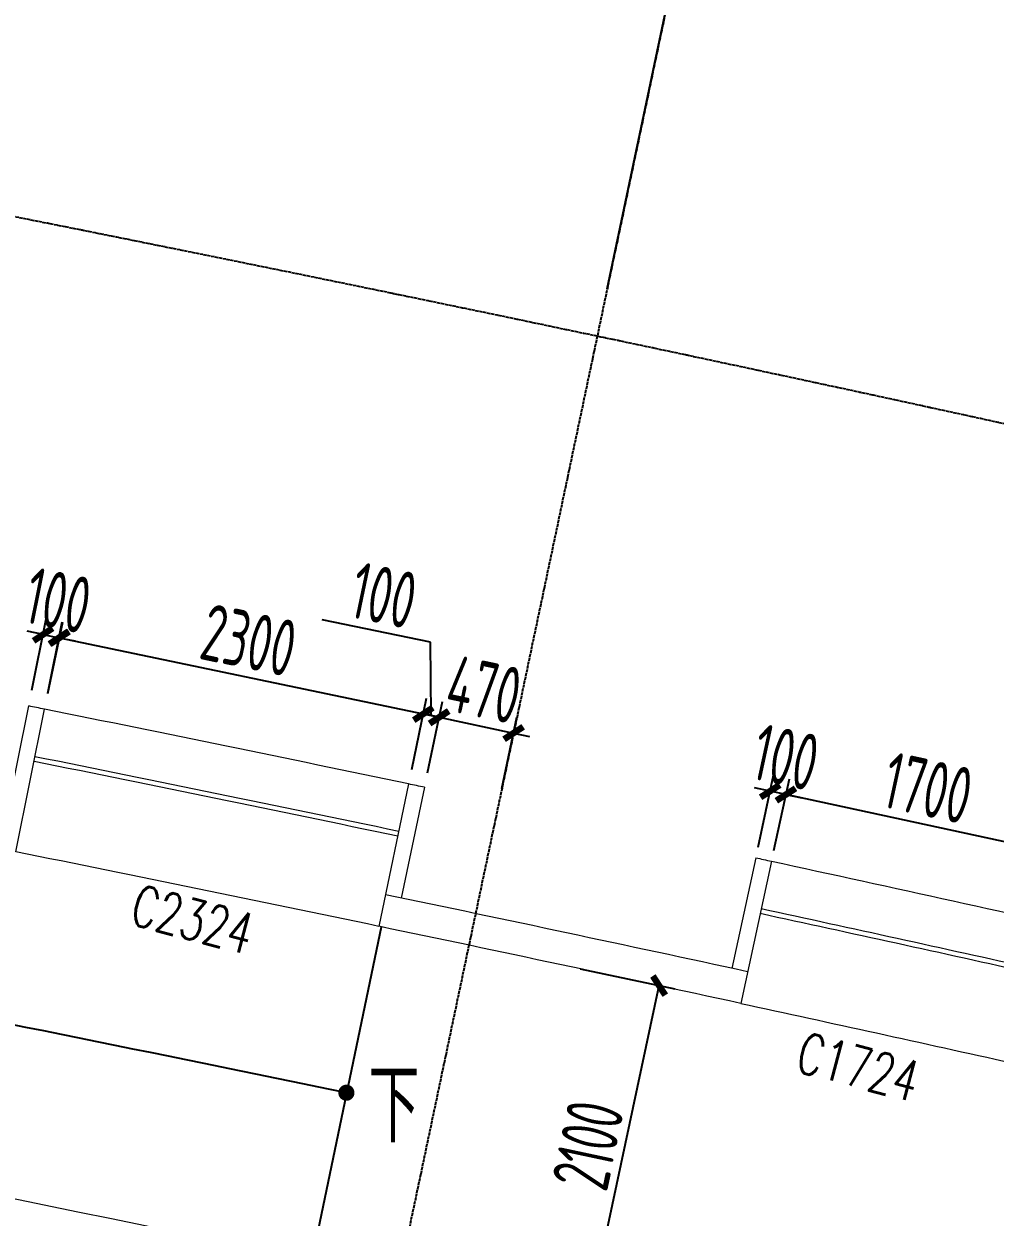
# Model space of a CAD drawing. Header units: millimetres. Extents: x 11515858 to 24947533, y -12764720 to -6305528.
# Drawn here: x 11841880 to 11847892, y -6383283 to -6375901 of the extents above; entities that cross this region are included whole.
import ezdxf
from ezdxf.enums import TextEntityAlignment as Align

# ---------------------------------------------------------------- set-up
doc = ezdxf.new("R2010")
doc.units = ezdxf.units.MM
doc.header["$LTSCALE"] = 10
for name, pattern in [('A2-RG-AXIS$0$CENTER', [2, 1.25, -0.25, 0.25, -0.25]), ('A2-RG-AXIS$0$DOTE', [2.42, 2, -0.2, 0.02, -0.2]), ('A2-RI-F3$0$DOT2', [0.125, 0, -0.125]), ('A2-RI-F3$0$HIDDEN', [0.375, 0.25, -0.125])]:
    doc.linetypes.add(name, pattern=pattern)
for name, color, linetype in [('A2-RB-F3$0$A-DIMS-100', 1, 'Continuous'), ('A2-RG-AXIS$0$A-DIMS-100', 1, 'Continuous'), ('A2-RG-AXIS$0$A-GRID', 1, 'A2-RG-AXIS$0$CENTER'), ('A2-RI-F3$0$$0$AUDIT_D_120618114340-341', 1, 'Continuous'), ('A2-RI-F3$0$A-STRS', 50, 'Continuous'), ('A2-RI-F3$0$A-SYMB-AREA', 4, 'Continuous'), ('A2-RI-F3$0$A-SYMB-DOOR', 4, 'Continuous'), ('A2-RI-F3$0$A-SYMB-NAME', 4, 'Continuous'), ('A2-RI-F3$0$an-door', 2, 'Continuous')]:
    doc.layers.add(name, color=color, linetype=linetype)
for name, color, linetype, lineweight in [('A2-RI-F3$0$A-FLOR-OTLN', 4, 'A2-RI-F3$0$DOT2', 5), ('A2-RI-F3$0$A-GLAZ', 140, 'Continuous', 5), ('A2-RI-F3$0$A-WALL', 7, 'Continuous', 5)]:
    doc.layers.add(name, color=color, linetype=linetype, lineweight=lineweight)
doc.styles.add('A2-RB-F3$0$XD2008', font='hzs.shx', dxfattribs={"width": 0.7, "bigfont": 'hztxt.shx'})
doc.styles.add('A2-RG-AXIS$0$XD2008', font='hzs.shx', dxfattribs={"width": 0.7, "bigfont": 'hztxt.shx'})
doc.styles.add('A2-RI-F3$0$ECADI', font='hzs.shx', dxfattribs={"width": 0.7, "bigfont": 'hztxt.shx'})
doc.styles.add('A2-RI-F3$0$ECADI-TXT', font='simplex.shx', dxfattribs={"bigfont": 'hztxt.shx'})
doc.dimstyles.new('A2-RB-F3$0$XD100$0', dxfattribs={"dimscale": 100, "dimtxt": 3.5, "dimasz": 1, "dimexe": 1, "dimexo": 2, "dimgap": 0.5, "dimtad": 1, "dimdec": 0, "dimdsep": 46, "dimtxsty": 'A2-RB-F3$0$XD2008', "dimblk1": 'A2-RB-F3$0$_ArchTick', "dimblk2": 'A2-RB-F3$0$_ArchTick', "dimsah": 1, "dimcen": 2.5, "dimclrt": 4, "dimaunit": 1, "dimadec": 0, "dimazin": 0, "dimtfac": 1, "dimtdec": 0, "dimtix": 1, "dimtmove": 1, "dimatfit": 3, "dimfxl": 0, "dimtolj": 1, "dimtzin": 0, "dimarcsym": 0})
doc.dimstyles.new('A2-RG-AXIS$0$XD150', dxfattribs={"dimscale": 300, "dimtxt": 2.5, "dimasz": 1.5, "dimexe": 1, "dimexo": 2, "dimgap": 0.5, "dimtad": 1, "dimdec": 0, "dimdsep": 46, "dimtxsty": 'A2-RG-AXIS$0$XD2008', "dimcen": 2.5, "dimclrt": 4, "dimaunit": 1, "dimadec": 3, "dimazin": 0, "dimtfac": 1, "dimtdec": 0, "dimtmove": 2, "dimatfit": 3, "dimfxl": 0, "dimtolj": 1, "dimtzin": 0, "dimarcsym": 0})

# ---------------------------------------------------------------- blocks, each defined once
blk = doc.blocks.new('A2-RG-AXIS$0$_ArchTick')
at = {"color": 0, "linetype": 'ByBlock', "const_width": 0.4}
blk.add_lwpolyline([(-0.5, -0.5), (0.5, 0.5)], dxfattribs=at)
blk = doc.blocks.new('*D511')
at = {"layer": 'A2-RG-AXIS$0$A-DIMS-100', "color": 0, "lineweight": -2, "ltscale": 3, "transparency": 16777216}
for p, q in [((11845491.1, -6377540.1), (11846904.3, -6370837.5)), ((11854555.5, -6379587.6), (11856160.6, -6372928.3))]:
    blk.add_line(p, q, dxfattribs=at)
blk.add_arc((11778730.7, -6694178.7), 330300, 76.448661, 78.094079, dxfattribs=at)
at = {"layer": 'Defpoints', "color": 0, "ltscale": 3, "transparency": 16777216}
for p in [(11853048.1, -6372348), (11845429.2, -6377833.7), (11854485.2, -6379879.3), (11778730.7, -6694178.7)]:
    blk.add_point(p, dxfattribs=at)
at = {"layer": 'A2-RG-AXIS$0$A-DIMS-100', "color": 0, "lineweight": -2, "ltscale": 3, "transparency": 16777216, "xscale": 150, "yscale": 150, "zscale": 150}
for p, rotation in [((11846873.3, -6370984.2), 168.0940794046412), ((11856125.5, -6373074.2), 346.4486609929079)]:
    blk.add_blockref('A2-RG-AXIS$0$_ArchTick', p, dxfattribs=dict(at, rotation=rotation))
at = {"layer": 'A2-RG-AXIS$0$A-DIMS-100', "color": 4, "ltscale": 3, "transparency": 16777216, "insert": (11851572.6, -6371705.1), "char_height": 375, "attachment_point": 5, "rotation": 347.27137, "style": 'A2-RG-AXIS$0$XD2008'}
blk.add_mtext('\\A1;1°38\'44"', dxfattribs=at)
blk = doc.blocks.new('*D548')
at = {"layer": 'A2-RG-AXIS$0$A-DIMS-100', "color": 0, "lineweight": -2, "ltscale": 3, "transparency": 16777216}
for p, q in [((11836371.6, -6375753.7), (11837591.7, -6369013.3)), ((11845491.1, -6377540.1), (11846904.3, -6370837.5))]:
    blk.add_line(p, q, dxfattribs=at)
blk.add_arc((11778730.7, -6694178.7), 330300, 78.094079, 79.739498, dxfattribs=at)
at = {"layer": 'Defpoints', "color": 0, "ltscale": 3, "transparency": 16777216}
for p in [(11843776.4, -6370346.8), (11836318.2, -6376048.9), (11845429.2, -6377833.7), (11778730.7, -6694178.7)]:
    blk.add_point(p, dxfattribs=at)
at = {"layer": 'A2-RG-AXIS$0$A-DIMS-100', "color": 0, "lineweight": -2, "ltscale": 3, "transparency": 16777216, "xscale": 150, "yscale": 150, "zscale": 150}
for p, rotation in [((11837565, -6369160.9), 169.739497816377), ((11846873.3, -6370984.2), 348.0940794046441)]:
    blk.add_blockref('A2-RG-AXIS$0$_ArchTick', p, dxfattribs=dict(at, rotation=rotation))
at = {"layer": 'A2-RG-AXIS$0$A-DIMS-100', "color": 4, "ltscale": 3, "transparency": 16777216, "insert": (11842283.1, -6369746.5), "char_height": 375, "attachment_point": 5, "rotation": 348.91679, "style": 'A2-RG-AXIS$0$XD2008'}
blk.add_mtext('\\A1;1°38\'44"', dxfattribs=at)
blk = doc.blocks.new('A2-RB-F3$0$_ArchTick')
at = {"color": 0, "linetype": 'ByBlock', "const_width": 0.4}
blk.add_lwpolyline([(-0.5, -0.5), (0.5, 0.5)], dxfattribs=at)
blk = doc.blocks.new('*D643')
at = {"layer": 'A2-RB-F3$0$A-DIMS-100', "color": 0, "lineweight": -2, "transparency": 16777216}
for p, q in [((11845324, -6381746.8), (11845909.8, -6381871.3)), ((11845372.7, -6383918.1), (11845812, -6381850.5)), ((11844884.6, -6383814.4), (11845470.5, -6383938.9))]:
    blk.add_line(p, q, dxfattribs=at)
at = {"layer": 'Defpoints', "color": 0, "transparency": 16777216}
for p in [(11845128.3, -6381705.3), (11845812, -6381850.5), (11844689, -6383772.8)]:
    blk.add_point(p, dxfattribs=at)
at = {"layer": 'A2-RB-F3$0$A-DIMS-100', "color": 0, "lineweight": -2, "transparency": 16777216, "xscale": 100, "yscale": 100, "zscale": 100}
for p, rotation in [((11845812, -6381850.5), 78.00362421663323), ((11845372.7, -6383918.1), 258.0036242166332)]:
    blk.add_blockref('A2-RB-F3$0$_ArchTick', p, dxfattribs=dict(at, rotation=rotation))
at = {"layer": 'A2-RB-F3$0$A-DIMS-100', "color": 4, "transparency": 16777216, "insert": (11845372.2, -6382837.5), "char_height": 350, "attachment_point": 5, "rotation": 78.00362, "style": 'A2-RB-F3$0$XD2008'}
blk.add_mtext('\\A1;2100', dxfattribs=at)
blk = doc.blocks.new('*D897')
at = {"layer": 'A2-RB-F3$0$A-DIMS-100', "color": 0, "lineweight": -2, "transparency": 16777216}
for p, q in [((11841930.2, -6380022.8), (11842019.3, -6379580.8)), ((11842028.2, -6380042.5), (11842117.3, -6379600.6)), ((11841999.5, -6379678.9), (11841901.5, -6379659.1)), ((11841999.5, -6379678.9), (11842097.5, -6379698.6)), ((11842097.5, -6379698.6), (11842195.6, -6379718.4))]:
    blk.add_line(p, q, dxfattribs=at)
at = {"layer": 'Defpoints', "color": 0, "transparency": 16777216}
for p in [(11842097.5, -6379698.6), (11841890.7, -6380218.8), (11841988.7, -6380238.6)]:
    blk.add_point(p, dxfattribs=at)
at = {"layer": 'A2-RB-F3$0$A-DIMS-100', "color": 0, "lineweight": -2, "transparency": 16777216, "xscale": 100, "yscale": 100, "zscale": 100}
for p, rotation in [((11841999.5, -6379678.9), 348.6072927357354), ((11842097.5, -6379698.6), 168.6072927357354)]:
    blk.add_blockref('A2-RB-F3$0$_ArchTick', p, dxfattribs=dict(at, rotation=rotation))
at = {"layer": 'A2-RB-F3$0$A-DIMS-100', "color": 4, "transparency": 16777216, "insert": (11842093, -6379468.2), "char_height": 350, "attachment_point": 5, "rotation": 348.60729, "style": 'A2-RB-F3$0$XD2008'}
blk.add_mtext('\\A1;100', dxfattribs=at)
blk = doc.blocks.new('*D916')
at = {"layer": 'A2-RB-F3$0$A-DIMS-100', "color": 0, "lineweight": -2, "transparency": 16777216}
for p, q in [((11842029.7, -6380042.8), (11842121.9, -6379601.6)), ((11842101.4, -6379699.4), (11844352.6, -6380169.9)), ((11844280.8, -6380513.3), (11844373, -6380072))]:
    blk.add_line(p, q, dxfattribs=at)
at = {"layer": 'Defpoints', "color": 0, "transparency": 16777216}
for p in [(11844352.6, -6380169.9), (11841988.7, -6380238.6), (11844239.9, -6380709.1)]:
    blk.add_point(p, dxfattribs=at)
at = {"layer": 'A2-RB-F3$0$A-DIMS-100', "color": 0, "lineweight": -2, "transparency": 16777216, "xscale": 100, "yscale": 100, "zscale": 100}
for p, rotation in [((11842101.4, -6379699.4), 168.1957867113664), ((11844352.6, -6380169.9), 348.1957867113663)]:
    blk.add_blockref('A2-RB-F3$0$_ArchTick', p, dxfattribs=dict(at, rotation=rotation))
at = {"layer": 'A2-RB-F3$0$A-DIMS-100', "color": 4, "transparency": 16777216, "insert": (11843273, -6379714.4), "char_height": 350, "attachment_point": 5, "rotation": 348.19579, "style": 'A2-RB-F3$0$XD2008'}
blk.add_mtext('\\A1;2300', dxfattribs=at)
blk = doc.blocks.new('*D917')
at = {"layer": 'A2-RB-F3$0$A-DIMS-100', "color": 0, "lineweight": -2, "transparency": 16777216}
for p, q in [((11844396.4, -6379727), (11843727.6, -6379587.2)), ((11844401.5, -6380180.1), (11844396.4, -6379727)), ((11844280.8, -6380513.3), (11844373, -6380072)), ((11844378.7, -6380533.7), (11844470.9, -6380092.5)), ((11844352.6, -6380169.9), (11844450.5, -6380190.4))]:
    blk.add_line(p, q, dxfattribs=at)
at = {"layer": 'Defpoints', "color": 0, "transparency": 16777216}
for p in [(11844450.5, -6380190.4), (11844239.9, -6380709.1), (11844337.8, -6380729.5)]:
    blk.add_point(p, dxfattribs=at)
at = {"layer": 'A2-RB-F3$0$A-DIMS-100', "color": 0, "lineweight": -2, "transparency": 16777216, "xscale": 100, "yscale": 100, "zscale": 100}
for p, rotation in [((11844352.6, -6380169.9), 168.1957867114014), ((11844450.5, -6380190.4), 348.1957867114015)]:
    blk.add_blockref('A2-RB-F3$0$_ArchTick', p, dxfattribs=dict(at, rotation=rotation))
at = {"layer": 'A2-RB-F3$0$A-DIMS-100', "color": 4, "transparency": 16777216, "insert": (11844108, -6379436.9), "char_height": 350, "attachment_point": 5, "rotation": 348.19579, "style": 'A2-RB-F3$0$XD2008'}
blk.add_mtext('\\A1;100', dxfattribs=at)
blk = doc.blocks.new('*D918')
at = {"layer": 'A2-RB-F3$0$A-DIMS-100', "color": 0, "lineweight": -2, "transparency": 16777216}
for p, q in [((11844379.1, -6380533.8), (11844472, -6380093.2)), ((11844451.3, -6380191.1), (11844353.5, -6380170.4)), ((11844451.3, -6380191.1), (11844911.7, -6380288.1)), ((11844839.4, -6380630.9), (11844932.3, -6380190.3)), ((11844911.7, -6380288.1), (11845009.5, -6380308.8))]:
    blk.add_line(p, q, dxfattribs=at)
at = {"layer": 'Defpoints', "color": 0, "transparency": 16777216}
for p in [(11844911.7, -6380288.1), (11844337.8, -6380729.5), (11844798.2, -6380826.6)]:
    blk.add_point(p, dxfattribs=at)
at = {"layer": 'A2-RB-F3$0$A-DIMS-100', "color": 0, "lineweight": -2, "transparency": 16777216, "xscale": 100, "yscale": 100, "zscale": 100}
for p, rotation in [((11844451.3, -6380191.1), 348.0940815054128), ((11844911.7, -6380288.1), 168.0940815054128)]:
    blk.add_blockref('A2-RB-F3$0$_ArchTick', p, dxfattribs=dict(at, rotation=rotation))
at = {"layer": 'A2-RB-F3$0$A-DIMS-100', "color": 4, "transparency": 16777216, "insert": (11844727.9, -6380019.4), "char_height": 350, "attachment_point": 5, "rotation": 348.09408, "style": 'A2-RB-F3$0$XD2008'}
blk.add_mtext('\\A1;470', dxfattribs=at)
blk = doc.blocks.new('*D921')
at = {"layer": 'A2-RB-F3$0$A-DIMS-100', "color": 0, "lineweight": -2, "transparency": 16777216}
for p, q in [((11846522.3, -6381014.9), (11846618.3, -6380570.9)), ((11848258.6, -6381027.9), (11846597.2, -6380668.6)), ((11848183.7, -6381374.2), (11848279.7, -6380930.2))]:
    blk.add_line(p, q, dxfattribs=at)
at = {"layer": 'Defpoints', "color": 0, "transparency": 16777216}
for p in [(11846597.2, -6380668.6), (11846480, -6381210.4), (11848141.4, -6381569.7)]:
    blk.add_point(p, dxfattribs=at)
at = {"layer": 'A2-RB-F3$0$A-DIMS-100', "color": 0, "lineweight": -2, "transparency": 16777216, "xscale": 100, "yscale": 100, "zscale": 100}
for p, rotation in [((11846597.2, -6380668.6), 167.7973327886116), ((11848258.6, -6381027.9), 347.7973327886115)]:
    blk.add_blockref('A2-RB-F3$0$_ArchTick', p, dxfattribs=dict(at, rotation=rotation))
at = {"layer": 'A2-RB-F3$0$A-DIMS-100', "color": 4, "transparency": 16777216, "insert": (11847475.5, -6380628.4), "char_height": 350, "attachment_point": 5, "rotation": 347.79733, "style": 'A2-RB-F3$0$XD2008'}
blk.add_mtext('\\A1;1700', dxfattribs=at)
blk = doc.blocks.new('*D922')
at = {"layer": 'A2-RB-F3$0$A-DIMS-100', "color": 0, "lineweight": -2, "transparency": 16777216}
for p, q in [((11846424.6, -6380993.8), (11846520.7, -6380549.8)), ((11846499.6, -6380647.5), (11846401.8, -6380626.3)), ((11846522.3, -6381015), (11846618.5, -6380570.9)), ((11846597.3, -6380668.7), (11846499.6, -6380647.5)), ((11846597.3, -6380668.7), (11846695.1, -6380689.8))]:
    blk.add_line(p, q, dxfattribs=at)
at = {"layer": 'Defpoints', "color": 0, "transparency": 16777216}
for p in [(11846499.6, -6380647.5), (11846382.3, -6381189.3), (11846480, -6381210.4)]:
    blk.add_point(p, dxfattribs=at)
at = {"layer": 'A2-RB-F3$0$A-DIMS-100', "color": 0, "lineweight": -2, "transparency": 16777216, "xscale": 100, "yscale": 100, "zscale": 100}
for p, rotation in [((11846499.6, -6380647.5), 347.7851664683481), ((11846597.3, -6380668.7), 167.7851664683481)]:
    blk.add_blockref('A2-RB-F3$0$_ArchTick', p, dxfattribs=dict(at, rotation=rotation))
at = {"layer": 'A2-RB-F3$0$A-DIMS-100', "color": 4, "transparency": 16777216, "insert": (11846596.1, -6380438.2), "char_height": 350, "attachment_point": 5, "rotation": 347.78517, "style": 'A2-RB-F3$0$XD2008'}
blk.add_mtext('\\A1;100', dxfattribs=at)
blk = doc.blocks.new('A2-RI-F3$0$Bay 2')
at = {"layer": 'A2-RI-F3$0$A-FLOR-OTLN', "linetype": 'Continuous'}
for radius in [320350, 319450]:
    blk.add_arc((15603.1, -319068.7), radius, 92.388185, 92.799647, dxfattribs=at)
at = {"layer": 'A2-RI-F3$0$A-GLAZ'}
for radius in [320050, 320020]:
    blk.add_arc((15603.1, -319068.7), radius, 92.388185, 92.799647, dxfattribs=at)
at = {"layer": 'A2-RI-F3$0$A-WALL'}
for p, q in [((2254.2, 1003), (2291.7, 103.8)), ((2354.1, 1007.2), (2383.3, 307.8)), ((-109.6, 194.9), (-143.8, 894)), ((0, 0), (-44, 898.9))]:
    blk.add_line(p, q, dxfattribs=at)
for start, end in [(92.3703, 92.388185), (92.799647, 92.817532)]:
    blk.add_arc((15603.1, -319068.7), 320350, start, end, dxfattribs=at)
blk = doc.blocks.new('A2-RI-F3$0$Bay 1')
at = {"layer": 'A2-RI-F3$0$A-FLOR-OTLN', "linetype": 'Continuous'}
for radius, end in [(320350, 93.622485), (319450, 93.519662)]:
    blk.add_arc((19611.4, -318847.5), radius, 93.211108, end, dxfattribs=at)
at = {"layer": 'A2-RI-F3$0$A-GLAZ'}
for radius in [320050, 320020]:
    blk.add_arc((19611.4, -318847.5), radius, 93.211108, 93.519662, dxfattribs=at)
at = {"layer": 'A2-RI-F3$0$A-WALL'}
for p, q in [((1666.9, 999.6), (1717.4, 101)), ((1766.8, 1005.2), (1806, 306.3)), ((-728.8, 856.2), (-684.6, 157.6)), ((-629, 862.5), (-36.8, 598.9)), ((-36.8, 598.9), (0, 0))]:
    blk.add_line(p, q, dxfattribs=at)
for start, end in [(93.193223, 93.211108), (93.622485, 93.64037)]:
    blk.add_arc((19611.4, -318847.5), 320350, start, end, dxfattribs=at)
blk = doc.blocks.new('A2-RI-F3$0$5erhfh')
at = {"layer": 'A2-RI-F3$0$A-SYMB-AREA', "style": 'A2-RI-F3$0$ECADI', "width": 0.7}
blk.add_attdef('340M2', text='', height=2.5, dxfattribs=at).set_placement((0, 1.25), align=Align.MIDDLE_LEFT)
at = {"layer": 'A2-RI-F3$0$A-SYMB-NAME', "style": 'A2-RI-F3$0$ECADI', "width": 0.7}
blk.add_attdef('CHINESENAME', (-12.292, 3.087), '', height=4.5, dxfattribs=at)
blk = doc.blocks.new('A2-RI-F3$0$ECADI-TAG-DOOR')
blk = doc.blocks.new('A2-RG-AXIS')
at = {"layer": 'A2-RG-AXIS$0$A-GRID', "linetype": 'A2-RG-AXIS$0$DOTE'}
blk.add_line((11846048.1, -6374898.2), (11837754.6, -6414233.4), dxfattribs=at)
for radius in [323300, 316700, 313400]:
    blk.add_arc((11778730.7, -6694178.7), radius, 75.589285, 95.407644, dxfattribs=at)
at = {"layer": 'A2-RG-AXIS$0$A-DIMS-100', "ltscale": 3}
for base, p2, picture, middle in [((11843776.4, -6370346.8), (11836318.2, -6376048.9), '*D548', (11842283.1, -6369746.5)), ((11853048.1, -6372348), (11854485.2, -6379879.3), '*D511', (11851572.6, -6371705.1))]:
    dim = blk.add_angular_dim_3p(base=base, center=(11778730.7, -6694178.7), p1=(11845429.2, -6377833.7), p2=p2, dimstyle='A2-RG-AXIS$0$XD150', override={"dimscale": 150, "dimasz": 1, "dimblk": 'A2-RG-AXIS$0$_ArchTick', "dimadec": 4}, dxfattribs=at)
    dim.commit()
    dim.dimension.update_dxf_attribs({"geometry": picture, "text_midpoint": middle})
blk = doc.blocks.new('A2-RB-F3')
at = {"layer": 'A2-RB-F3$0$A-DIMS-100'}
for p1, p2, distance, picture, middle in [((11841890.7, -6380218.8), (11841988.7, -6380238.6), 550.8, '*D897', (11842093, -6379468.2)), ((11841988.7, -6380238.6), (11844239.9, -6380709.1), 550.8, '*D916', (11843273, -6379714.4)), ((11844337.8002, -6380729.5186), (11844798.1686, -6380826.5831), 550.2964, '*D918', (11844727.9321, -6380019.4329)), ((11846480, -6381210.4), (11846382.3, -6381189.3), -554.3, '*D922', (11846596.1, -6380438.2)), ((11848141.4, -6381569.7), (11846480, -6381210.4), -554.3, '*D921', (11847475.5, -6380628.4))]:
    dim = blk.add_aligned_dim(p1=p1, p2=p2, distance=distance, dimstyle='A2-RB-F3$0$XD100$0', dxfattribs=at)
    dim.commit()
    dim.dimension.update_dxf_attribs({"geometry": picture, "text_midpoint": middle})
dim = blk.add_linear_dim(base=(11844450.5, -6380190.4), p1=(11844239.9, -6380709.1), p2=(11844337.8, -6380729.5), angle=348.19579, dimstyle='A2-RB-F3$0$XD100$0', dxfattribs=at)
dim.commit()
dim.dimension.update_dxf_attribs({"geometry": '*D917', "text_midpoint": (11844347.5, -6379716.8), "dimtype": 129})
dim = blk.add_aligned_dim(p1=(11844689, -6383772.8), p2=(11845128.3, -6381705.3), distance=-698.9, text='2100', dimstyle='A2-RB-F3$0$XD100$0', dxfattribs=at)
dim.commit()
dim.dimension.update_dxf_attribs({"geometry": '*D643', "text_midpoint": (11845372.2, -6382837.5)})
blk = doc.blocks.new('A2-RI-F3')
at = {"layer": 'A2-RI-F3$0$$0$AUDIT_D_120618114340-341', "extrusion": (0, 0, -1), "const_width": 50}
blk.add_lwpolyline([(-11843894.4, -6382495.7, 1), (-11843859, -6382530.9, 1)], format="xyb", close=True, dxfattribs=at)
at = {"layer": 'A2-RI-F3$0$$0$AUDIT_D_120618114340-341'}
blk.add_arc((11751597.1, -6830203.8), 457102, 78.353104, 79.255043, dxfattribs=at)
at = {"layer": 'A2-RI-F3$0$A-STRS'}
blk.add_line((11843664.7, -6383541.7), (11844094.4, -6381487.4), dxfattribs=at)
at = {"layer": 'A2-RI-F3$0$A-WALL'}
for centre, radius, start, end in [((11778730.7, -6694178.7), 319650, 77.785453, 78.196151), ((11778730.7, -6694178.7), 319450, 77.785453, 78.196151), ((11778059.2, -6693691.3), 317000, 77.322222, 79.787245), ((11778059.2, -6693691.3), 316800, 77.358949, 79.751069), ((11778059.2, -6693691.3), 315900, 77.361543, 79.750948), ((11778059.2, -6693691.3), 315700, 77.362121, 79.814048)]:
    blk.add_arc(centre, radius, start, end, dxfattribs=at)
at = {"layer": 'A2-RI-F3$0$an-door'}
blk.add_arc((11778609.2, -6693948.3), 315750.1, 77.488644, 79.920492, dxfattribs=at)
at = {"linetype": 'A2-RI-F3$0$HIDDEN', "ltscale": 3}
blk.add_blockref('A2-RG-AXIS', (0, 0), dxfattribs=at)
at = {"rotation": 345.8076013240417}
blk.add_blockref('A2-RI-F3$0$Bay 2', (11841830.7, -6381022.9), dxfattribs=at)
at = {"xscale": -0.9999999999999998, "rotation": 350.9962757432982}
blk.add_blockref('A2-RI-F3$0$Bay 1', (11847998, -6382329.1), dxfattribs=at)
ref = blk.add_blockref('A2-RI-F3$0$5erhfh', (11845243.5, -6383130.1), dxfattribs=dict(xscale=100, yscale=100, zscale=100))
ref.add_attrib('CHINESENAME', '下', (11844014.3, -6382821.3), dxfattribs={"layer": 'A2-RI-F3$0$A-SYMB-NAME', "height": 450, "style": 'A2-RI-F3$0$ECADI', "width": 0.7})
at = {"layer": 'A2-RI-F3$0$A-SYMB-DOOR'}
ref = blk.add_blockref('A2-RI-F3$0$ECADI-TAG-DOOR', (11843296.2, -6382421.6), dxfattribs=dict(at, xscale=99.99999999932737, yscale=99.99999999932737, zscale=99.99999999932737, rotation=345.186072334214))
ref.add_attrib('门窗主编号1', 'C2324', dxfattribs={"height": 250, "rotation": 345.18607, "style": 'A2-RI-F3$0$ECADI-TXT', "width": 0.7}).set_placement((11843260.1, -6381658.6), align=Align.RIGHT)
ref = blk.add_blockref('A2-RI-F3$0$ECADI-TAG-DOOR', (11847415.3, -6383333.9), dxfattribs=dict(at, xscale=99.99999999932737, yscale=99.99999999932737, zscale=99.99999999932737, rotation=345.186072334214))
ref.add_attrib('门窗主编号1', 'C1724', dxfattribs={"height": 250, "rotation": 345.18607, "style": 'A2-RI-F3$0$ECADI-TXT', "width": 0.7}).set_placement((11847379.2, -6382570.9), align=Align.RIGHT)

msp = doc.modelspace()

# ---------------------------------------------------------------- block references
for name in ['A2-RB-F3', 'A2-RI-F3', 'A2-RG-AXIS']:
    msp.add_blockref(name, (0, 0))

doc.saveas('drawing.dxf')
